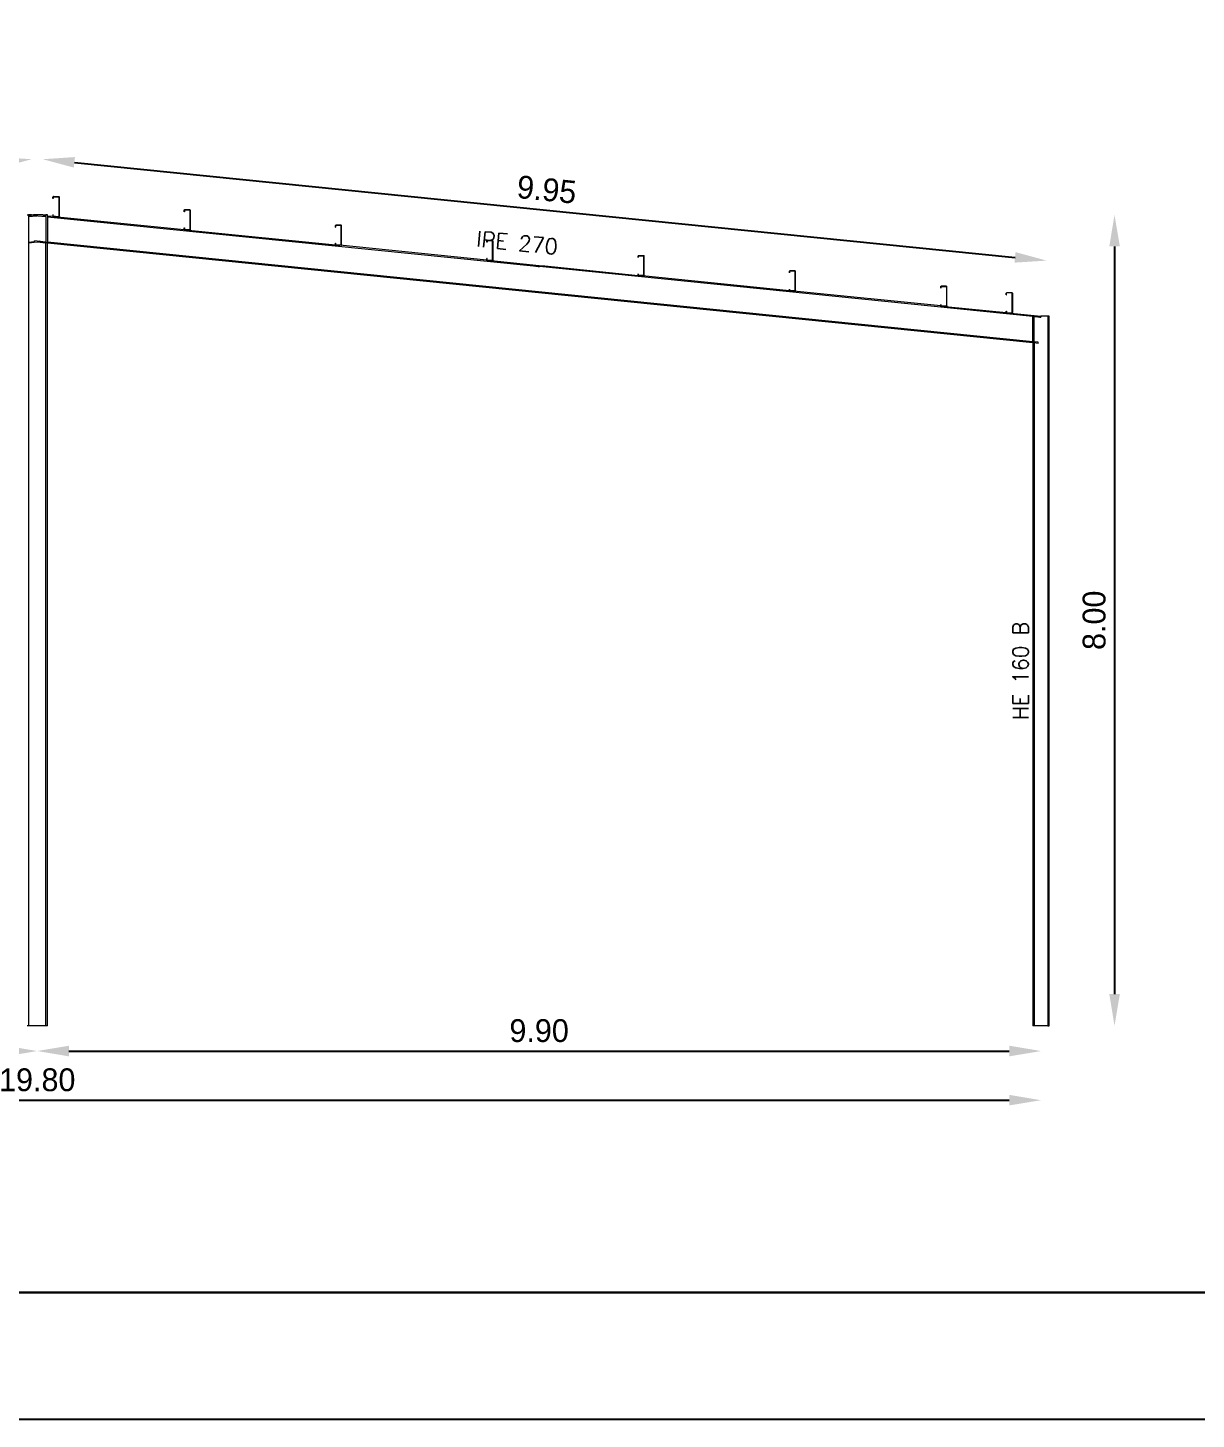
# Model space of a CAD drawing. Header units: inches. Extents: x 72863 to 72995, y 49095 to 49225.
# Drawn here: x 72918.81 to 72928.03, y 49195.01 to 49205.99 of the extents above; entities that cross this region are included whole.
import ezdxf
from ezdxf.enums import TextEntityAlignment as Align

# ---------------------------------------------------------------- set-up
doc = ezdxf.new("R2010")
doc.units = ezdxf.units.IN
doc.layers.get('0').update_dxf_attribs({"lineweight": 15})
for name, color, linetype, lineweight in [('BARRAS_DE_ACERO', 7, 'Continuous', 9), ('Cotas', 200, 'Continuous', 9), ('REFERENCIA_DE_LAS_BARRAS', 2, 'Continuous', 9)]:
    doc.layers.add(name, color=color, linetype=linetype, lineweight=lineweight)
doc.layers.add('VG', color=7, linetype='Continuous')
doc.styles.add('CYPETXT', font='romans__.ttf', dxfattribs={"height": 0.2})
doc.styles.add('RomanS', font='')
doc.styles.get('RomanS').set_extended_font_data('Porsche')
doc.dimstyles.new('100-color', dxfattribs={"dimtxt": 0.18, "dimasz": 0.25, "dimexe": 0, "dimexo": 0.5, "dimgap": 0.07, "dimtad": 1, "dimlfac": 1.25, "dimzin": 4, "dimdsep": 46, "dimtxsty": 'RomanS', "dimcen": 0.1, "dimse1": 1, "dimse2": 1, "dimadec": 0, "dimazin": 0, "dimtfac": 1, "dimtix": 1, "dimtmove": 2, "dimatfit": 3, "dimfxl": 1, "dimtvp": 1.058824, "dimtolj": 1, "dimtzin": 1, "dimarcsym": 0})

# ---------------------------------------------------------------- blocks, each defined once
blk = doc.blocks.new('PLANTILLA')
at = {"layer": 'VG'}
for p, q in [((72903.71, 49196.011), (72864.71, 49196.011)), ((72862.71, 49195.011), (72904.71, 49195.011))]:
    blk.add_line(p, q, dxfattribs=at)
blk.add_lwpolyline([(72903.71, 49199.561), (72903.71, 49223.711), (72864.71, 49223.711), (72864.71, 49196.011), (72885.71, 49196.011), (72885.71, 49199.611)], dxfattribs=at)
blk = doc.blocks.new('*D102')
at = {"layer": 'Cotas', "color": 0, "lineweight": -2, "transparency": 16777216}
blk.add_line((72911.218, 49197.528), (72926.558, 49197.528), dxfattribs=at)
at = {"layer": 'Cotas', "color": 0, "transparency": 16777216}
for points in [[(72911.218, 49197.57), (72911.218, 49197.487), (72910.968, 49197.528)], [(72926.558, 49197.57), (72926.558, 49197.487), (72926.808, 49197.528)]]:
    blk.add_solid(points, dxfattribs=at)
at = {"layer": 'Defpoints', "color": 0, "transparency": 16777216}
for p in [(72910.968, 49198.115), (72926.808, 49198.115), (72926.808, 49197.528)]:
    blk.add_point(p, dxfattribs=at)
at = {"layer": 'Cotas', "color": 0, "transparency": 16777216, "insert": (72918.888, 49197.688), "char_height": 0.18, "attachment_point": 5, "style": 'RomanS'}
blk.add_mtext('\\A1;19.80', dxfattribs=at)
blk = doc.blocks.new('*D103')
at = {"layer": 'Cotas', "color": 0, "lineweight": -2, "transparency": 16777216}
blk.add_line((72927.388, 49204.265), (72927.388, 49198.365), dxfattribs=at)
at = {"layer": 'Cotas', "color": 0, "transparency": 16777216}
for points in [[(72927.347, 49204.265), (72927.43, 49204.265), (72927.388, 49204.515)], [(72927.347, 49198.365), (72927.43, 49198.365), (72927.388, 49198.115)]]:
    blk.add_solid(points, dxfattribs=at)
at = {"layer": 'Defpoints', "color": 0, "transparency": 16777216}
for p in [(72918.888, 49204.515), (72918.888, 49198.115), (72927.388, 49198.115)]:
    blk.add_point(p, dxfattribs=at)
at = {"layer": 'Cotas', "color": 0, "transparency": 16777216, "insert": (72927.228, 49201.315), "char_height": 0.18, "attachment_point": 5, "rotation": 90, "style": 'RomanS'}
blk.add_mtext('\\A1;8.00', dxfattribs=at)
blk = doc.blocks.new('*D104')
at = {"layer": 'Cotas', "color": 0, "lineweight": -2, "transparency": 16777216}
blk.add_line((72911.218, 49197.916), (72918.638, 49197.916), dxfattribs=at)
at = {"layer": 'Cotas', "color": 0, "transparency": 16777216}
for points in [[(72911.218, 49197.958), (72911.218, 49197.874), (72910.968, 49197.916)], [(72918.638, 49197.958), (72918.638, 49197.874), (72918.888, 49197.916)]]:
    blk.add_solid(points, dxfattribs=at)
at = {"layer": 'Defpoints', "color": 0, "transparency": 16777216}
for p in [(72910.968, 49198.115), (72918.888, 49198.115), (72918.888, 49197.916)]:
    blk.add_point(p, dxfattribs=at)
at = {"layer": 'Cotas', "color": 0, "transparency": 16777216, "insert": (72914.928, 49198.076), "char_height": 0.18, "attachment_point": 5, "style": 'RomanS'}
blk.add_mtext('\\A1;9.90', dxfattribs=at)
blk = doc.blocks.new('*D105')
at = {"layer": 'Cotas', "color": 0, "lineweight": -2, "transparency": 16777216}
blk.add_line((72911.172, 49204.178), (72918.595, 49204.928), dxfattribs=at)
at = {"layer": 'Cotas', "color": 0, "transparency": 16777216}
for points in [[(72918.591, 49204.969), (72918.599, 49204.886), (72918.843, 49204.953)], [(72911.168, 49204.219), (72911.176, 49204.136), (72910.923, 49204.153)]]:
    blk.add_solid(points, dxfattribs=at)
at = {"layer": 'Defpoints', "color": 0, "transparency": 16777216}
for p in [(72918.843, 49204.953), (72918.888, 49204.515), (72910.968, 49203.715)]:
    blk.add_point(p, dxfattribs=at)
at = {"layer": 'Cotas', "color": 0, "transparency": 16777216, "insert": (72914.867, 49204.712), "char_height": 0.18, "attachment_point": 5, "rotation": 5.7679, "style": 'RomanS'}
blk.add_mtext('\\A1;9.95', dxfattribs=at)
blk = doc.blocks.new('*D106')
at = {"layer": 'Cotas', "color": 0, "lineweight": -2, "transparency": 16777216}
blk.add_line((72919.181, 49204.928), (72926.603, 49204.178), dxfattribs=at)
at = {"layer": 'Cotas', "color": 0, "transparency": 16777216}
for points in [[(72919.185, 49204.97), (72919.176, 49204.887), (72918.932, 49204.953)], [(72926.607, 49204.22), (72926.599, 49204.137), (72926.852, 49204.153)]]:
    blk.add_solid(points, dxfattribs=at)
at = {"layer": 'Defpoints', "color": 0, "transparency": 16777216}
for p in [(72918.888, 49204.515), (72926.852, 49204.153), (72926.808, 49203.715)]:
    blk.add_point(p, dxfattribs=at)
at = {"layer": 'Cotas', "color": 0, "transparency": 16777216, "insert": (72922.908, 49204.713), "char_height": 0.18, "attachment_point": 5, "rotation": 354.2321, "style": 'RomanS'}
blk.add_mtext('\\A1;9.95', dxfattribs=at)
blk = doc.blocks.new('*D137')
at = {"layer": 'Cotas', "color": 0, "lineweight": -2, "transparency": 16777216}
blk.add_line((72919.138, 49197.916), (72926.558, 49197.916), dxfattribs=at)
at = {"layer": 'Cotas', "color": 0, "transparency": 16777216}
for points in [[(72919.138, 49197.958), (72919.138, 49197.874), (72918.888, 49197.916)], [(72926.558, 49197.958), (72926.558, 49197.874), (72926.808, 49197.916)]]:
    blk.add_solid(points, dxfattribs=at)
at = {"layer": 'Defpoints', "color": 0, "transparency": 16777216}
for p in [(72918.888, 49198.115), (72926.808, 49198.115), (72926.808, 49197.916)]:
    blk.add_point(p, dxfattribs=at)
at = {"layer": 'Cotas', "color": 0, "transparency": 16777216, "insert": (72922.848, 49198.076), "char_height": 0.18, "attachment_point": 5, "style": 'RomanS'}
blk.add_mtext('\\A1;9.90', dxfattribs=at)

msp = doc.modelspace()

# ---------------------------------------------------------------- linework, layer by layer
at = {"layer": 'BARRAS_DE_ACERO'}
for p, q in [((72919.0121, 49204.6553), (72919.0124, 49204.6566)), ((72919.0121, 49204.6429), (72919.0121, 49204.6553)), ((72919.0139, 49204.656), (72919.0137, 49204.6553)), ((72919.0137, 49204.6553), (72919.0137, 49204.6429)), ((72919.0157, 49204.6589), (72919.0143, 49204.6586)), ((72919.0149, 49204.6571), (72919.0157, 49204.6573)), ((72919.0157, 49204.6589), (72919.0565, 49204.6589)), ((72919.0157, 49204.6573), (72919.0565, 49204.6573)), ((72919.0565, 49204.6589), (72919.0579, 49204.6586)), ((72919.0573, 49204.6571), (72919.0565, 49204.6573)), ((72919.0573, 49204.6571), (72919.0579, 49204.6567)), ((72919.0579, 49204.6586), (72919.0591, 49204.6578)), ((72919.0584, 49204.656), (72919.0579, 49204.6567)), ((72919.0585, 49204.6553), (72919.0584, 49204.656)), ((72919.0585, 49204.6553), (72919.0585, 49204.5025)), ((72919.0591, 49204.6578), (72919.0598, 49204.6566)), ((72919.0598, 49204.6566), (72919.0601, 49204.6553)), ((72919.0601, 49204.6553), (72919.0601, 49204.5025)), ((72919.0137, 49204.6429), (72919.0121, 49204.6429)), ((72920.0469, 49204.5384), (72920.0469, 49204.5508)), ((72920.0479, 49204.5533), (72920.0491, 49204.5541)), ((72920.0486, 49204.5515), (72920.0485, 49204.5508)), ((72920.0485, 49204.5508), (72920.0485, 49204.5504)), ((72920.0485, 49204.5384), (72920.0485, 49204.5504)), ((72920.0489, 49204.5384), (72920.0485, 49204.5384)), ((72920.049, 49204.5522), (72920.0486, 49204.5515)), ((72920.0489, 49204.5504), (72920.049, 49204.5511)), ((72920.0489, 49204.5504), (72920.0489, 49204.5384)), ((72920.0497, 49204.5526), (72920.049, 49204.5522)), ((72920.0495, 49204.5518), (72920.049, 49204.5511)), ((72920.0491, 49204.5541), (72920.0505, 49204.5544)), ((72920.0501, 49204.5522), (72920.0495, 49204.5518)), ((72920.0501, 49204.5522), (72920.0509, 49204.5524)), ((72920.0913, 49204.5544), (72920.0505, 49204.5544)), ((72920.0509, 49204.5528), (72920.0913, 49204.5528)), ((72920.0909, 49204.5524), (72920.0509, 49204.5524)), ((72920.0909, 49204.5524), (72920.0916, 49204.5522)), ((72920.0926, 49204.5541), (72920.0913, 49204.5544)), ((72920.0913, 49204.5528), (72920.092, 49204.5526)), ((72920.0916, 49204.5522), (72920.0923, 49204.5518)), ((72920.0927, 49204.5522), (72920.092, 49204.5526)), ((72920.0923, 49204.5518), (72920.0927, 49204.5511)), ((72920.0926, 49204.5541), (72920.0938, 49204.5533)), ((72920.0931, 49204.5515), (72920.0927, 49204.5522)), ((72920.0927, 49204.5511), (72920.0929, 49204.5504)), ((72920.0929, 49204.5504), (72920.0929, 49204.3984)), ((72920.0931, 49204.5515), (72920.0933, 49204.5508)), ((72920.0933, 49204.5507), (72920.0933, 49204.5508)), ((72920.0933, 49204.5507), (72920.0933, 49204.398)), ((72920.0938, 49204.5533), (72920.0946, 49204.5521)), ((72920.0949, 49204.5508), (72920.0946, 49204.5521)), ((72920.0949, 49204.5508), (72920.0949, 49204.5504)), ((72920.0949, 49204.3984), (72920.0949, 49204.5504)), ((72918.8077, 49204.515), (72918.8197, 49204.515)), ((72918.8197, 49204.5081), (72918.8197, 49204.4999)), ((72918.8197, 49204.4999), (72918.8853, 49204.5065)), ((72918.8197, 49204.4999), (72918.8197, 49204.2992)), ((72918.8437, 49204.515), (72918.8585, 49204.515)), ((72918.8437, 49204.5105), (72918.8853, 49204.515)), ((72918.9169, 49204.515), (72918.8585, 49204.515)), ((72918.8853, 49204.5076), (72918.8853, 49204.515)), ((72918.8853, 49204.5065), (72918.8853, 49204.5076)), ((72918.89, 49204.5076), (72918.89, 49204.515)), ((72918.9317, 49204.5105), (72918.89, 49204.515)), ((72918.89, 49204.5065), (72918.89, 49204.5076)), ((72918.89, 49204.5065), (72918.9557, 49204.4999)), ((72918.9317, 49204.515), (72918.9169, 49204.515)), ((72918.9317, 49204.515), (72918.9557, 49204.515)), ((72918.9317, 49204.5105), (72918.9557, 49204.5081)), ((72918.9677, 49204.515), (72918.9557, 49204.515)), ((72918.9557, 49204.5081), (72918.9557, 49204.515)), ((72918.9557, 49204.4999), (72918.9557, 49204.5081)), ((72918.9557, 49204.4999), (72918.9557, 49204.2992)), ((72918.9677, 49204.5069), (72918.9677, 49204.515)), ((72918.9677, 49204.5069), (72919.0121, 49204.5024)), ((72918.9677, 49204.5069), (72918.9677, 49204.4987)), ((72918.9677, 49204.4987), (72918.9677, 49204.298)), ((72918.9677, 49204.4987), (72922.8037, 49204.1112)), ((72919.0121, 49204.5149), (72919.0121, 49204.5025)), ((72919.0137, 49204.5149), (72919.0121, 49204.5149)), ((72919.0121, 49204.5024), (72919.0121, 49204.5025)), ((72919.0143, 49204.4991), (72919.0132, 49204.4999)), ((72919.0137, 49204.5025), (72919.0137, 49204.5149)), ((72919.0138, 49204.5022), (72919.0137, 49204.5025)), ((72919.031, 49204.5005), (72919.0138, 49204.5022)), ((72919.0138, 49204.5022), (72919.0139, 49204.5017)), ((72919.0143, 49204.5011), (72919.0139, 49204.5017)), ((72919.0149, 49204.5006), (72919.0143, 49204.5011)), ((72919.0143, 49204.4991), (72919.0157, 49204.4989)), ((72919.0149, 49204.5006), (72919.0157, 49204.5005)), ((72919.031, 49204.5005), (72919.0157, 49204.5005)), ((72919.0469, 49204.4989), (72919.0157, 49204.4989)), ((72919.031, 49204.5005), (72919.0565, 49204.5005)), ((72919.0469, 49204.4989), (72919.0565, 49204.4989)), ((72919.0469, 49204.4989), (72920.0469, 49204.3979)), ((72919.0579, 49204.4991), (72919.0565, 49204.4989)), ((72919.0579, 49204.5011), (72919.0584, 49204.5017)), ((72919.0591, 49204.4999), (72919.0579, 49204.4991)), ((72919.0584, 49204.5017), (72919.0585, 49204.5025)), ((72919.0591, 49204.4999), (72919.0598, 49204.5011)), ((72919.0598, 49204.5011), (72919.0601, 49204.5025)), ((72921.2408, 49204.4302), (72921.2408, 49204.4178)), ((72921.2418, 49204.4327), (72921.243, 49204.4335)), ((72921.2425, 49204.4309), (72921.2424, 49204.4302)), ((72921.2424, 49204.4178), (72921.2424, 49204.4302)), ((72921.2425, 49204.4309), (72921.243, 49204.4316)), ((72921.2428, 49204.4298), (72921.2429, 49204.4305)), ((72921.2428, 49204.4178), (72921.2428, 49204.4298)), ((72921.2429, 49204.4305), (72921.2434, 49204.4312)), ((72921.243, 49204.4335), (72921.2444, 49204.4338)), ((72921.243, 49204.4316), (72921.2436, 49204.432)), ((72921.2434, 49204.4312), (72921.244, 49204.4316)), ((72921.2436, 49204.432), (72921.2444, 49204.4322)), ((72921.244, 49204.4316), (72921.2448, 49204.4318)), ((72921.2852, 49204.4338), (72921.2444, 49204.4338)), ((72921.2444, 49204.4322), (72921.2852, 49204.4322)), ((72921.2866, 49204.4335), (72921.2852, 49204.4338)), ((72921.2852, 49204.4322), (72921.2859, 49204.432)), ((72921.2856, 49204.4316), (72921.2862, 49204.4312)), ((72921.2859, 49204.432), (72921.2866, 49204.4316)), ((72921.2866, 49204.4305), (72921.2862, 49204.4312)), ((72921.2866, 49204.4335), (72921.2877, 49204.4327)), ((72921.287, 49204.4309), (72921.2866, 49204.4316)), ((72921.2866, 49204.4305), (72921.2868, 49204.4298)), ((72921.2868, 49204.4298), (72921.2868, 49204.2778)), ((72921.287, 49204.4309), (72921.2872, 49204.4302)), ((72921.2872, 49204.2774), (72921.2872, 49204.4302)), ((72921.2877, 49204.4327), (72921.2885, 49204.4315)), ((72921.2888, 49204.4302), (72921.2885, 49204.4315)), ((72921.2888, 49204.4302), (72921.2888, 49204.4298)), ((72921.2888, 49204.4298), (72921.2888, 49204.4298)), ((72921.2888, 49204.2778), (72921.2888, 49204.4298)), ((72920.0469, 49204.398), (72920.0469, 49204.4104)), ((72920.0469, 49204.4104), (72920.0485, 49204.4104)), ((72920.0469, 49204.398), (72920.0469, 49204.3979)), ((72920.0469, 49204.3979), (72920.0471, 49204.3966)), ((72920.0471, 49204.3966), (72920.0479, 49204.3954)), ((72920.0491, 49204.3946), (72920.0479, 49204.3954)), ((72920.0485, 49204.398), (72920.0485, 49204.4104)), ((72920.049, 49204.3965), (72920.0486, 49204.3972)), ((72920.049, 49204.3976), (72920.049, 49204.3976)), ((72920.0495, 49204.3969), (72920.049, 49204.3976)), ((72920.049, 49204.3965), (72920.0497, 49204.3961)), ((72920.0495, 49204.3969), (72920.0501, 49204.3965)), ((72920.0505, 49204.396), (72920.0497, 49204.3961)), ((72920.0501, 49204.3965), (72920.0509, 49204.3964)), ((72920.0505, 49204.396), (72920.0912, 49204.396)), ((72920.0505, 49204.396), (72920.0505, 49204.396)), ((72920.0618, 49204.3964), (72920.0509, 49204.3964)), ((72920.0909, 49204.3964), (72920.0618, 49204.3964)), ((72920.0913, 49204.396), (72920.0912, 49204.396)), ((72920.092, 49204.3961), (72920.0913, 49204.396)), ((72920.0913, 49204.3944), (72920.0926, 49204.3946)), ((72920.092, 49204.3961), (72920.0927, 49204.3965)), ((72920.0923, 49204.3969), (72920.0927, 49204.3976)), ((72920.0926, 49204.3946), (72920.0938, 49204.3954)), ((72920.0927, 49204.3976), (72920.0929, 49204.3984)), ((72920.0931, 49204.3972), (72920.0927, 49204.3965)), ((72920.0933, 49204.398), (72920.0931, 49204.3972)), ((72920.0946, 49204.3966), (72920.0938, 49204.3954)), ((72920.0949, 49204.398), (72920.0946, 49204.3966)), ((72920.0949, 49204.3984), (72920.0949, 49204.3983)), ((72920.0949, 49204.3983), (72920.0949, 49204.398)), ((72921.2424, 49204.4178), (72921.2408, 49204.4178)), ((72921.2424, 49204.4178), (72921.2428, 49204.4178)), ((72918.8197, 49204.2992), (72918.8663, 49204.3039)), ((72918.8197, 49204.2992), (72918.8197, 49204.291)), ((72918.8197, 49204.291), (72918.8197, 49198.115)), ((72918.8663, 49204.3039), (72918.8668, 49204.3082)), ((72918.8877, 49204.3061), (72918.8668, 49204.3082)), ((72918.8877, 49204.3061), (72918.9085, 49204.3082)), ((72918.9085, 49204.3082), (72918.909, 49204.3039)), ((72918.9557, 49204.2992), (72918.909, 49204.3039)), ((72918.9557, 49204.2992), (72918.9557, 49204.291)), ((72918.9557, 49198.115), (72918.9557, 49204.291)), ((72926.7437, 49203.5125), (72918.9677, 49204.298)), ((72918.9677, 49204.2898), (72918.9677, 49204.298)), ((72918.9677, 49198.115), (72918.9677, 49204.2898)), ((72921.2408, 49204.2898), (72921.2424, 49204.2898)), ((72921.2408, 49204.2774), (72921.2408, 49204.2898)), ((72921.2408, 49204.2774), (72921.2408, 49204.2773)), ((72921.2411, 49204.276), (72921.2408, 49204.2773)), ((72921.2418, 49204.2748), (72921.2411, 49204.276)), ((72921.243, 49204.274), (72921.2418, 49204.2748)), ((72921.2424, 49204.2898), (72921.2424, 49204.2774)), ((72921.2424, 49204.2898), (72921.2428, 49204.2898)), ((72921.2424, 49204.2774), (72921.2424, 49204.2771)), ((72921.2424, 49204.2771), (72921.2425, 49204.2766)), ((72921.2425, 49204.2766), (72921.243, 49204.2759)), ((72921.2428, 49204.2778), (72921.2428, 49204.2898)), ((72921.2428, 49204.2778), (72921.2429, 49204.277)), ((72921.2429, 49204.277), (72921.2557, 49204.2758)), ((72921.2434, 49204.2763), (72921.2429, 49204.277)), ((72921.2429, 49204.277), (72921.2429, 49204.277)), ((72921.243, 49204.2759), (72921.2436, 49204.2755)), ((72921.2444, 49204.2738), (72921.243, 49204.274)), ((72921.244, 49204.2759), (72921.2434, 49204.2763)), ((72921.2448, 49204.2758), (72921.244, 49204.2759)), ((72921.2444, 49204.2738), (72921.2755, 49204.2738)), ((72921.2452, 49204.2754), (72921.2447, 49204.2754)), ((72921.2557, 49204.2758), (72921.2448, 49204.2758)), ((72921.2852, 49204.2754), (72921.2452, 49204.2754)), ((72922.4347, 49204.1567), (72921.2755, 49204.2738)), ((72921.2852, 49204.2738), (72921.2755, 49204.2738)), ((72921.2859, 49204.2755), (72921.2852, 49204.2754)), ((72921.2852, 49204.2738), (72921.2866, 49204.274)), ((72921.2856, 49204.2759), (72921.2862, 49204.2763)), ((72921.2866, 49204.2759), (72921.2859, 49204.2755)), ((72921.2866, 49204.277), (72921.2862, 49204.2763)), ((72921.2866, 49204.277), (72921.2868, 49204.2778)), ((72921.2866, 49204.2759), (72921.287, 49204.2766)), ((72921.2866, 49204.274), (72921.2877, 49204.2748)), ((72921.287, 49204.2766), (72921.2872, 49204.2774)), ((72921.2877, 49204.2748), (72921.2885, 49204.276)), ((72921.2888, 49204.2774), (72921.2885, 49204.276)), ((72921.2888, 49204.2778), (72921.2888, 49204.2777)), ((72922.4347, 49204.3096), (72922.435, 49204.3109)), ((72922.4358, 49204.3121), (72922.435, 49204.3109)), ((72922.4358, 49204.3121), (72922.4369, 49204.3129)), ((72922.4365, 49204.3103), (72922.4363, 49204.3096)), ((72922.4363, 49204.3096), (72922.4363, 49204.2972)), ((72922.4367, 49204.2972), (72922.4363, 49204.2972)), ((72922.4365, 49204.3103), (72922.4369, 49204.311)), ((72922.4369, 49204.3099), (72922.4367, 49204.3092)), ((72922.4367, 49204.3092), (72922.4367, 49204.2972)), ((72922.4383, 49204.3132), (72922.4369, 49204.3129)), ((72922.4375, 49204.3114), (72922.4369, 49204.311)), ((72922.4369, 49204.3099), (72922.4373, 49204.3106)), ((72922.438, 49204.311), (72922.4373, 49204.3106)), ((72922.4383, 49204.3116), (72922.4375, 49204.3114)), ((72922.438, 49204.311), (72922.4387, 49204.3112)), ((72922.4383, 49204.3132), (72922.4791, 49204.3132)), ((72922.4383, 49204.3116), (72922.4791, 49204.3116)), ((72922.4787, 49204.3112), (72922.4387, 49204.3112)), ((72922.4787, 49204.3112), (72922.4795, 49204.311)), ((72922.4805, 49204.3129), (72922.4791, 49204.3132)), ((72922.4791, 49204.3116), (72922.4799, 49204.3114)), ((72922.4801, 49204.3106), (72922.4795, 49204.311)), ((72922.4805, 49204.311), (72922.4799, 49204.3114)), ((72922.4801, 49204.3106), (72922.4806, 49204.3099)), ((72922.4805, 49204.3129), (72922.4816, 49204.3121)), ((72922.4806, 49204.3099), (72922.4807, 49204.3092)), ((72922.4807, 49204.1572), (72922.4807, 49204.3092)), ((72922.4811, 49204.3096), (72922.4811, 49204.1568)), ((72922.4824, 49204.3109), (72922.4816, 49204.3121)), ((72922.4827, 49204.3096), (72922.4824, 49204.3109)), ((72922.4827, 49204.3092), (72922.4827, 49204.3096)), ((72922.4827, 49204.3092), (72922.4827, 49204.1572)), ((72922.4347, 49204.1692), (72922.4363, 49204.1692)), ((72922.4347, 49204.1692), (72922.4347, 49204.1568)), ((72922.4347, 49204.1567), (72922.4347, 49204.1568)), ((72922.4347, 49204.1567), (72922.435, 49204.1554)), ((72922.4367, 49204.1692), (72922.4363, 49204.1692)), ((72922.4363, 49204.1568), (72922.4363, 49204.1692)), ((72922.4363, 49204.1568), (72922.4363, 49204.1565)), ((72922.4365, 49204.156), (72922.4363, 49204.1565)), ((72922.4369, 49204.1553), (72922.4365, 49204.156)), ((72922.4367, 49204.1572), (72922.4367, 49204.1692)), ((72922.4369, 49204.1564), (72922.4369, 49204.1564)), ((72922.4373, 49204.1557), (72922.4369, 49204.1564)), ((72922.4375, 49204.1549), (72922.4369, 49204.1553)), ((72922.4383, 49204.1532), (72922.4369, 49204.1534)), ((72922.438, 49204.1553), (72922.4373, 49204.1557)), ((72922.4375, 49204.1549), (72922.4383, 49204.1548)), ((72922.4387, 49204.1552), (72922.438, 49204.1553)), ((72922.4383, 49204.1548), (72922.439, 49204.1548)), ((72922.4383, 49204.1532), (72922.4694, 49204.1532)), ((72922.4387, 49204.1552), (72922.4496, 49204.1552)), ((72922.4496, 49204.1552), (72922.4787, 49204.1552)), ((72922.4694, 49204.1532), (72922.8477, 49204.115)), ((72922.4791, 49204.1532), (72922.4694, 49204.1532)), ((72922.4795, 49204.1553), (72922.4787, 49204.1552)), ((72922.4791, 49204.1532), (72922.4805, 49204.1534)), ((72922.4795, 49204.1553), (72922.4801, 49204.1557)), ((72922.4799, 49204.1549), (72922.4805, 49204.1553)), ((72922.4801, 49204.1557), (72922.4806, 49204.1564)), ((72922.4805, 49204.1553), (72922.4809, 49204.156)), ((72922.4805, 49204.1534), (72922.4816, 49204.1542)), ((72922.4806, 49204.1564), (72922.4807, 49204.1572)), ((72922.4809, 49204.156), (72922.4811, 49204.1568)), ((72922.4816, 49204.1542), (72922.4824, 49204.1554)), ((72922.4824, 49204.1554), (72922.4827, 49204.1568)), ((72922.4827, 49204.1572), (72922.4827, 49204.1571)), ((72922.8037, 49204.1112), (72922.8394, 49204.1076)), ((72922.8453, 49204.107), (72922.8394, 49204.1076)), ((72922.8394, 49204.1076), (72922.8511, 49204.1064)), ((72922.8477, 49204.115), (72922.8917, 49204.1105)), ((72926.7437, 49203.7132), (72922.85, 49204.1065)), ((72922.8917, 49204.1105), (72923.6286, 49204.0361)), ((72923.6289, 49204.1903), (72923.6286, 49204.189)), ((72923.6286, 49204.1766), (72923.6286, 49204.189)), ((72923.6302, 49204.1766), (72923.6286, 49204.1766)), ((72923.6289, 49204.1903), (72923.6297, 49204.1915)), ((72923.6304, 49204.1897), (72923.6302, 49204.189)), ((72923.6302, 49204.189), (72923.6302, 49204.1766)), ((72923.6306, 49204.1766), (72923.6302, 49204.1766)), ((72923.6304, 49204.1897), (72923.6308, 49204.1904)), ((72923.6306, 49204.1886), (72923.6308, 49204.1893)), ((72923.6306, 49204.1886), (72923.6306, 49204.1766)), ((72923.6315, 49204.1908), (72923.6308, 49204.1904)), ((72923.6308, 49204.1893), (72923.6312, 49204.19)), ((72923.6322, 49204.191), (72923.6315, 49204.1908)), ((72923.6322, 49204.191), (72923.673, 49204.191)), ((72923.673, 49204.1926), (72923.6744, 49204.1923)), ((72923.6738, 49204.1908), (72923.673, 49204.191)), ((72923.6734, 49204.1904), (72923.6741, 49204.19)), ((72923.6738, 49204.1908), (72923.6744, 49204.1904)), ((72923.6756, 49204.1915), (72923.6744, 49204.1923)), ((72923.6749, 49204.1897), (72923.6744, 49204.1904)), ((72923.675, 49204.189), (72923.6749, 49204.1897)), ((72923.675, 49204.189), (72923.675, 49204.0362)), ((72923.6763, 49204.1903), (72923.6756, 49204.1915)), ((72923.6766, 49204.189), (72923.6763, 49204.1903)), ((72923.6766, 49204.1886), (72923.6766, 49204.189)), ((72923.6766, 49204.1886), (72923.6766, 49204.1886)), ((72923.6766, 49204.0365), (72923.6766, 49204.1886)), ((72923.6766, 49204.0366), (72923.6766, 49204.1886)), ((72923.6286, 49204.0486), (72923.6286, 49204.0362)), ((72923.6302, 49204.0486), (72923.6286, 49204.0486)), ((72923.6286, 49204.0361), (72923.6286, 49204.0362)), ((72923.6289, 49204.0348), (72923.6286, 49204.0361)), ((72923.6297, 49204.0336), (72923.6289, 49204.0348)), ((72923.6308, 49204.0328), (72923.6297, 49204.0336)), ((72923.6306, 49204.0486), (72923.6302, 49204.0486)), ((72923.6302, 49204.0362), (72923.6302, 49204.0486)), ((72923.6302, 49204.0362), (72923.6304, 49204.0354)), ((72923.6304, 49204.0354), (72923.6308, 49204.0347)), ((72923.6306, 49204.0366), (72923.6306, 49204.0486)), ((72923.6308, 49204.0358), (72923.6308, 49204.0359)), ((72923.6308, 49204.0358), (72923.6312, 49204.0351)), ((72923.6315, 49204.0343), (72923.6308, 49204.0347)), ((72923.6322, 49204.0326), (72923.6308, 49204.0328)), ((72923.6312, 49204.0351), (72923.6319, 49204.0347)), ((72923.6315, 49204.0343), (72923.6316, 49204.0343)), ((72923.6316, 49204.0343), (72923.6322, 49204.0342)), ((72923.6319, 49204.0347), (72923.6326, 49204.0346)), ((72923.6329, 49204.0342), (72923.6322, 49204.0342)), ((72923.6322, 49204.0326), (72923.6634, 49204.0326)), ((72923.6436, 49204.0346), (72923.6326, 49204.0346)), ((72923.673, 49204.0342), (72923.6329, 49204.0342)), ((72923.6436, 49204.0346), (72923.6726, 49204.0346)), ((72924.8226, 49203.9155), (72923.6634, 49204.0326)), ((72923.673, 49204.0326), (72923.6634, 49204.0326)), ((72923.6726, 49204.0346), (72923.6734, 49204.0347)), ((72923.6738, 49204.0343), (72923.673, 49204.0342)), ((72923.6744, 49204.0328), (72923.673, 49204.0326)), ((72923.6734, 49204.0347), (72923.6741, 49204.0351)), ((72923.6738, 49204.0343), (72923.6744, 49204.0347)), ((72923.6741, 49204.0351), (72923.6745, 49204.0358)), ((72923.6749, 49204.0354), (72923.6744, 49204.0347)), ((72923.6744, 49204.0328), (72923.6756, 49204.0336)), ((72923.6746, 49204.0366), (72923.6745, 49204.0358)), ((72923.6749, 49204.0354), (72923.675, 49204.0362)), ((72923.6756, 49204.0336), (72923.6763, 49204.0348)), ((72923.6766, 49204.0362), (72923.6763, 49204.0348)), ((72923.6766, 49204.0365), (72923.6766, 49204.0366)), ((72923.6766, 49204.0362), (72923.6766, 49204.0365)), ((72924.8228, 49204.0697), (72924.8225, 49204.0684)), ((72924.8225, 49204.0684), (72924.8225, 49204.056)), ((72924.8241, 49204.056), (72924.8225, 49204.056)), ((72924.8228, 49204.0697), (72924.8236, 49204.0709)), ((72924.8236, 49204.0709), (72924.8248, 49204.0717)), ((72924.8248, 49204.0717), (72924.8261, 49204.072)), ((72924.8254, 49204.0702), (72924.8261, 49204.0704)), ((72924.8669, 49204.072), (72924.8261, 49204.072)), ((72924.8669, 49204.0704), (72924.8261, 49204.0704)), ((72924.8683, 49204.0717), (72924.8669, 49204.072)), ((72924.8669, 49204.0704), (72924.8677, 49204.0702)), ((72924.8677, 49204.0702), (72924.8684, 49204.0698)), ((72924.8695, 49204.0709), (72924.8683, 49204.0717)), ((72924.8684, 49204.0698), (72924.8688, 49204.0691)), ((72924.8689, 49204.0684), (72924.8688, 49204.0691)), ((72924.8689, 49203.9156), (72924.8689, 49204.0684)), ((72924.8703, 49204.0697), (72924.8695, 49204.0709)), ((72924.8705, 49204.0684), (72924.8703, 49204.0697)), ((72924.8705, 49203.9156), (72924.8705, 49204.0684)), ((72924.8241, 49203.928), (72924.8225, 49203.928)), ((72924.8225, 49203.928), (72924.8225, 49203.9156)), ((72924.8225, 49203.9156), (72924.8226, 49203.9155)), ((72924.8226, 49203.9155), (72924.8228, 49203.9142)), ((72924.8236, 49203.913), (72924.8228, 49203.9142)), ((72924.8248, 49203.9122), (72924.8236, 49203.913)), ((72924.8241, 49203.9156), (72924.8241, 49203.928)), ((72924.8242, 49203.9153), (72924.8241, 49203.9156)), ((72924.8242, 49203.9153), (72924.8415, 49203.9136)), ((72924.8242, 49203.9153), (72924.8243, 49203.9148)), ((72924.8243, 49203.9148), (72924.8247, 49203.9141)), ((72924.8247, 49203.9141), (72924.8254, 49203.9137)), ((72924.8261, 49203.912), (72924.8248, 49203.9122)), ((72924.8254, 49203.9137), (72924.8261, 49203.9136)), ((72924.8415, 49203.9136), (72924.8261, 49203.9136)), ((72924.8261, 49203.912), (72924.8573, 49203.912)), ((72924.8669, 49203.9136), (72924.8415, 49203.9136)), ((72926.0165, 49203.7949), (72924.8573, 49203.912)), ((72924.8669, 49203.9136), (72924.8677, 49203.9137)), ((72924.8677, 49203.9137), (72924.8684, 49203.9141)), ((72924.8683, 49203.9122), (72924.8695, 49203.913)), ((72924.8688, 49203.9148), (72924.8684, 49203.9141)), ((72924.8688, 49203.9148), (72924.8689, 49203.9156)), ((72924.8695, 49203.913), (72924.8703, 49203.9142)), ((72924.8703, 49203.9142), (72924.8705, 49203.9156)), ((72926.0167, 49203.9491), (72926.0165, 49203.9478)), ((72926.0165, 49203.9478), (72926.0165, 49203.9354)), ((72926.0165, 49203.9354), (72926.0181, 49203.9354)), ((72926.0167, 49203.9491), (72926.0175, 49203.9503)), ((72926.0175, 49203.9503), (72926.0187, 49203.9511)), ((72926.0181, 49203.9478), (72926.0182, 49203.9485)), ((72926.0181, 49203.9354), (72926.0181, 49203.9478)), ((72926.0187, 49203.9511), (72926.0201, 49203.9514)), ((72926.0193, 49203.9496), (72926.0201, 49203.9498)), ((72926.0609, 49203.9514), (72926.0201, 49203.9514)), ((72926.0609, 49203.9514), (72926.0623, 49203.9511)), ((72926.0616, 49203.9496), (72926.0623, 49203.9492)), ((72926.0634, 49203.9503), (72926.0623, 49203.9511)), ((72926.0629, 49203.9478), (72926.0629, 49203.795)), ((72926.0642, 49203.9491), (72926.0634, 49203.9503)), ((72926.0645, 49203.9478), (72926.0642, 49203.9491)), ((72926.0645, 49203.795), (72926.0645, 49203.9478)), ((72926.5344, 49203.8968), (72926.5341, 49203.8955)), ((72926.5341, 49203.8831), (72926.5341, 49203.8955)), ((72926.5341, 49203.8831), (72926.5357, 49203.8831)), ((72926.5344, 49203.8968), (72926.5352, 49203.898)), ((72926.5352, 49203.898), (72926.5364, 49203.8988)), ((72926.5364, 49203.8988), (72926.5377, 49203.8991)), ((72926.5785, 49203.8991), (72926.5377, 49203.8991)), ((72926.5799, 49203.8988), (72926.5785, 49203.8991)), ((72926.5785, 49203.8975), (72926.5793, 49203.8973)), ((72926.5793, 49203.8973), (72926.58, 49203.8969)), ((72926.5799, 49203.8988), (72926.5811, 49203.898)), ((72926.58, 49203.8969), (72926.5804, 49203.8962)), ((72926.5804, 49203.8962), (72926.5805, 49203.8955)), ((72926.5805, 49203.7427), (72926.5805, 49203.8955)), ((72926.5811, 49203.898), (72926.5819, 49203.8968)), ((72926.5819, 49203.8968), (72926.5821, 49203.8955)), ((72926.5821, 49203.8955), (72926.5821, 49203.7427)), ((72926.0165, 49203.8074), (72926.0181, 49203.8074)), ((72926.0165, 49203.8074), (72926.0165, 49203.795)), ((72926.0165, 49203.7949), (72926.0165, 49203.795)), ((72926.0167, 49203.7936), (72926.0165, 49203.7949)), ((72926.0181, 49203.7947), (72926.0182, 49203.7942)), ((72926.0182, 49203.7942), (72926.0187, 49203.7935)), ((72926.0193, 49203.7931), (72926.0187, 49203.7935)), ((72926.0201, 49203.7914), (72926.0187, 49203.7916)), ((72926.0201, 49203.793), (72926.0193, 49203.7931)), ((72926.0513, 49203.7914), (72926.0201, 49203.7914)), ((72926.0609, 49203.793), (72926.0354, 49203.793)), ((72926.0609, 49203.793), (72926.0616, 49203.7931)), ((72926.0609, 49203.7914), (72926.0623, 49203.7916)), ((72926.0616, 49203.7931), (72926.0623, 49203.7935)), ((72926.0623, 49203.7916), (72926.0634, 49203.7924)), ((72926.0634, 49203.7924), (72926.0642, 49203.7936)), ((72926.0645, 49203.795), (72926.0642, 49203.7936)), ((72926.5341, 49203.7551), (72926.5357, 49203.7551)), ((72926.5341, 49203.7427), (72926.5341, 49203.7551)), ((72926.5341, 49203.7427), (72926.5342, 49203.7426)), ((72926.5344, 49203.7413), (72926.5342, 49203.7426)), ((72926.5344, 49203.7413), (72926.5352, 49203.7401)), ((72926.5357, 49203.7551), (72926.5357, 49203.7427)), ((72926.5358, 49203.7424), (72926.5357, 49203.7427)), ((72926.5358, 49203.7424), (72926.553, 49203.7407)), ((72926.5358, 49203.7424), (72926.5359, 49203.7419)), ((72926.5359, 49203.7419), (72926.5363, 49203.7413)), ((72926.5363, 49203.7413), (72926.537, 49203.7408)), ((72926.5377, 49203.7407), (72926.537, 49203.7408)), ((72926.5377, 49203.7407), (72926.553, 49203.7407)), ((72926.5377, 49203.7391), (72926.5689, 49203.7391)), ((72926.553, 49203.7407), (72926.5785, 49203.7407)), ((72926.5689, 49203.7391), (72926.8077, 49203.715)), ((72926.5785, 49203.7391), (72926.5689, 49203.7391)), ((72926.5785, 49203.7407), (72926.5793, 49203.7408)), ((72926.5799, 49203.7393), (72926.5785, 49203.7391)), ((72926.5793, 49203.7408), (72926.58, 49203.7413)), ((72926.5811, 49203.7401), (72926.5799, 49203.7393)), ((72926.5804, 49203.7419), (72926.58, 49203.7413)), ((72926.5804, 49203.7419), (72926.5805, 49203.7427)), ((72926.5811, 49203.7401), (72926.5819, 49203.7413)), ((72926.5819, 49203.7413), (72926.5821, 49203.7427)), ((72926.7437, 49203.715), (72926.7541, 49203.715)), ((72926.7437, 49203.7132), (72926.7437, 49203.715)), ((72926.7437, 49203.5125), (72926.7437, 49203.7132)), ((72926.7541, 49203.715), (72926.7541, 49203.7122)), ((72926.7541, 49203.7122), (72926.7637, 49203.7112)), ((72926.7541, 49203.5115), (72926.7541, 49203.7122)), ((72926.7637, 49203.7112), (72926.7993, 49203.7076)), ((72926.8053, 49203.707), (72926.8077, 49203.7067)), ((72926.8613, 49203.715), (72926.8077, 49203.715)), ((72926.8077, 49203.715), (72926.8077, 49203.7067)), ((72926.8613, 49203.715), (72926.8613, 49198.115)), ((72926.8717, 49203.715), (72926.8613, 49203.715)), ((72926.8717, 49198.115), (72926.8717, 49203.715)), ((72926.7437, 49203.5043), (72926.7437, 49198.115)), ((72926.7868, 49203.5082), (72926.7541, 49203.5115)), ((72926.7541, 49203.5033), (72926.7541, 49203.5115)), ((72926.7541, 49203.5033), (72926.7541, 49198.115)), ((72926.786, 49203.5), (72926.7541, 49203.5033)), ((72926.786, 49203.5), (72926.7868, 49203.5082)), ((72918.8197, 49198.115), (72918.8077, 49198.115)), ((72918.9557, 49198.115), (72918.8197, 49198.115)), ((72918.9677, 49198.115), (72918.9557, 49198.115)), ((72926.7541, 49198.115), (72926.7437, 49198.115)), ((72926.8613, 49198.115), (72926.7541, 49198.115)), ((72926.8613, 49198.115), (72926.8717, 49198.115))]:
    msp.add_line(p, q, dxfattribs=at)
for points in [[(72919.0143, 49204.6586), (72919.0132, 49204.6578), (72919.0124, 49204.6566)], [(72919.0149, 49204.6571), (72919.0143, 49204.6567), (72919.0139, 49204.656)], [(72920.0469, 49204.5508), (72920.0471, 49204.5521), (72920.0479, 49204.5533)], [(72920.0485, 49204.5384), (72920.0469, 49204.5384), (72920.0469, 49204.5384)], [(72920.0497, 49204.5526), (72920.0505, 49204.5528), (72920.0509, 49204.5528)], [(72920.0949, 49204.5504), (72920.0949, 49204.5504), (72920.0949, 49204.3983)], [(72918.8437, 49204.515), (72918.8197, 49204.515), (72918.8197, 49204.515)], [(72918.8197, 49204.515), (72918.8197, 49204.5081), (72918.8437, 49204.5105)], [(72919.0121, 49204.5024), (72919.0124, 49204.5011), (72919.0132, 49204.4999)], [(72919.0579, 49204.5011), (72919.0573, 49204.5006), (72919.0565, 49204.5005)], [(72921.2418, 49204.4327), (72921.2411, 49204.4315), (72921.2408, 49204.4302)], [(72921.2856, 49204.4316), (72921.2848, 49204.4318), (72921.2448, 49204.4318)], [(72921.2888, 49204.2774), (72921.2888, 49204.2777), (72921.2888, 49204.4298)], [(72920.0485, 49204.4104), (72920.0489, 49204.4104), (72920.0489, 49204.3984)], [(72920.0485, 49204.398), (72920.0485, 49204.3977), (72920.0486, 49204.3972)], [(72920.0618, 49204.3964), (72920.049, 49204.3976), (72920.0489, 49204.3984)], [(72920.0491, 49204.3946), (72920.0505, 49204.3944), (72920.0816, 49204.3944)], [(72920.0913, 49204.3944), (72920.0816, 49204.3944), (72921.2408, 49204.2773)], [(72920.0923, 49204.3969), (72920.0916, 49204.3965), (72920.0909, 49204.3964)], [(72918.9557, 49204.291), (72918.8877, 49204.2979), (72918.8197, 49204.291)], [(72926.7437, 49203.5125), (72926.7437, 49203.5043), (72918.9677, 49204.2898)], [(72921.2447, 49204.2754), (72921.2444, 49204.2754), (72921.2436, 49204.2755)], [(72921.2856, 49204.2759), (72921.2848, 49204.2758), (72921.2557, 49204.2758)], [(72922.4363, 49204.2972), (72922.4347, 49204.2972), (72922.4347, 49204.3096)], [(72922.4811, 49204.3096), (72922.4809, 49204.3103), (72922.4805, 49204.311)], [(72922.4827, 49204.3092), (72922.4827, 49204.3092), (72922.4827, 49204.1571), (72922.4827, 49204.1568)], [(72922.4369, 49204.1534), (72922.4358, 49204.1542), (72922.435, 49204.1554)], [(72922.4367, 49204.1572), (72922.4369, 49204.1564), (72922.4496, 49204.1552)], [(72922.4799, 49204.1549), (72922.4791, 49204.1548), (72922.439, 49204.1548)], [(72923.6297, 49204.1915), (72923.6308, 49204.1923), (72923.6322, 49204.1926), (72923.673, 49204.1926)], [(72923.6734, 49204.1904), (72923.6726, 49204.1906), (72923.6326, 49204.1906), (72923.6319, 49204.1904), (72923.6312, 49204.19)], [(72923.6746, 49204.0366), (72923.6746, 49204.1886), (72923.6745, 49204.1893), (72923.6741, 49204.19)], [(72923.6306, 49204.0366), (72923.6308, 49204.0359), (72923.6436, 49204.0346)], [(72924.8241, 49204.056), (72924.8241, 49204.0684), (72924.8243, 49204.0691)], [(72924.8254, 49204.0702), (72924.8247, 49204.0698), (72924.8243, 49204.0691)], [(72924.8683, 49203.9122), (72924.8669, 49203.912), (72924.8573, 49203.912)], [(72926.0193, 49203.9496), (72926.0187, 49203.9492), (72926.0182, 49203.9485)], [(72926.0201, 49203.9498), (72926.0609, 49203.9498), (72926.0616, 49203.9496)], [(72926.0623, 49203.9492), (72926.0627, 49203.9485), (72926.0629, 49203.9478)], [(72926.5357, 49203.8831), (72926.5357, 49203.8955), (72926.5359, 49203.8962), (72926.5363, 49203.8969), (72926.537, 49203.8973)], [(72926.5785, 49203.8975), (72926.5377, 49203.8975), (72926.537, 49203.8973)], [(72926.0167, 49203.7936), (72926.0175, 49203.7924), (72926.0187, 49203.7916)], [(72926.0181, 49203.7947), (72926.0181, 49203.795), (72926.0181, 49203.8074)], [(72926.0201, 49203.793), (72926.0354, 49203.793), (72926.0181, 49203.7947)], [(72926.0609, 49203.7914), (72926.0513, 49203.7914), (72926.5342, 49203.7426)], [(72926.0629, 49203.795), (72926.0627, 49203.7942), (72926.0623, 49203.7935)], [(72926.5377, 49203.7391), (72926.5364, 49203.7393), (72926.5352, 49203.7401)], [(72926.7993, 49203.7076), (72926.8053, 49203.707)]]:
    msp.add_lwpolyline(points, dxfattribs=at)

# ---------------------------------------------------------------- block references
msp.add_blockref('PLANTILLA', (44.3219, 0))

# ---------------------------------------------------------------- texts
at = {"layer": 'REFERENCIA_DE_LAS_BARRAS', "style": 'CYPETXT'}
for s, rotation, width, p, p2 in [('IPE 270', 354.2005, 0.843848, (72922.3479, 49204.2653), (72922.989, 49204.2002)), ('HE 160 B', 90, 0.77604, (72926.7083, 49200.528), (72926.7083, 49201.302))]:
    msp.add_text(s, height=0.12267, rotation=rotation, dxfattribs=dict(at, width=width)).set_placement(p, p2, align=Align.FIT)

# ---------------------------------------------------------------- dimensions: what is measured, and where the dimension line sits
at = {"layer": 'Cotas'}
for p1, p2, distance, picture, middle in [((72910.9677, 49203.715), (72918.8877, 49204.515), 0.44, '*D105', (72914.8674, 49204.7119)), ((72918.8877, 49204.515), (72926.8077, 49203.715), 0.4406, '*D106', (72922.908, 49204.7126))]:
    dim = msp.add_aligned_dim(p1=p1, p2=p2, distance=distance, dimstyle='100-color', dxfattribs=at)
    dim.commit()
    dim.dimension.update_dxf_attribs({"geometry": picture, "text_midpoint": middle})
dim = msp.add_linear_dim(base=(72927.3883, 49198.115), p1=(72918.8877, 49204.515), p2=(72918.8877, 49198.115), angle=90, dimstyle='100-color', dxfattribs=at)
dim.commit()
dim.dimension.update_dxf_attribs({"geometry": '*D103', "text_midpoint": (72927.2283, 49201.315)})
for base, p1, p2, picture, middle in [((72918.8877, 49197.9161), (72910.9677, 49198.115), (72918.8877, 49198.115), '*D104', (72914.9277, 49198.0761)), ((72926.8077, 49197.9161), (72918.8877, 49198.115), (72926.8077, 49198.115), '*D137', (72922.8477, 49198.0761)), ((72926.8077, 49197.5284), (72910.9677, 49198.115), (72926.8077, 49198.115), '*D102', (72918.8877, 49197.6884))]:
    dim = msp.add_linear_dim(base=base, p1=p1, p2=p2, dimstyle='100-color', dxfattribs=at)
    dim.commit()
    dim.dimension.update_dxf_attribs({"geometry": picture, "text_midpoint": middle})

doc.saveas('drawing.dxf')
